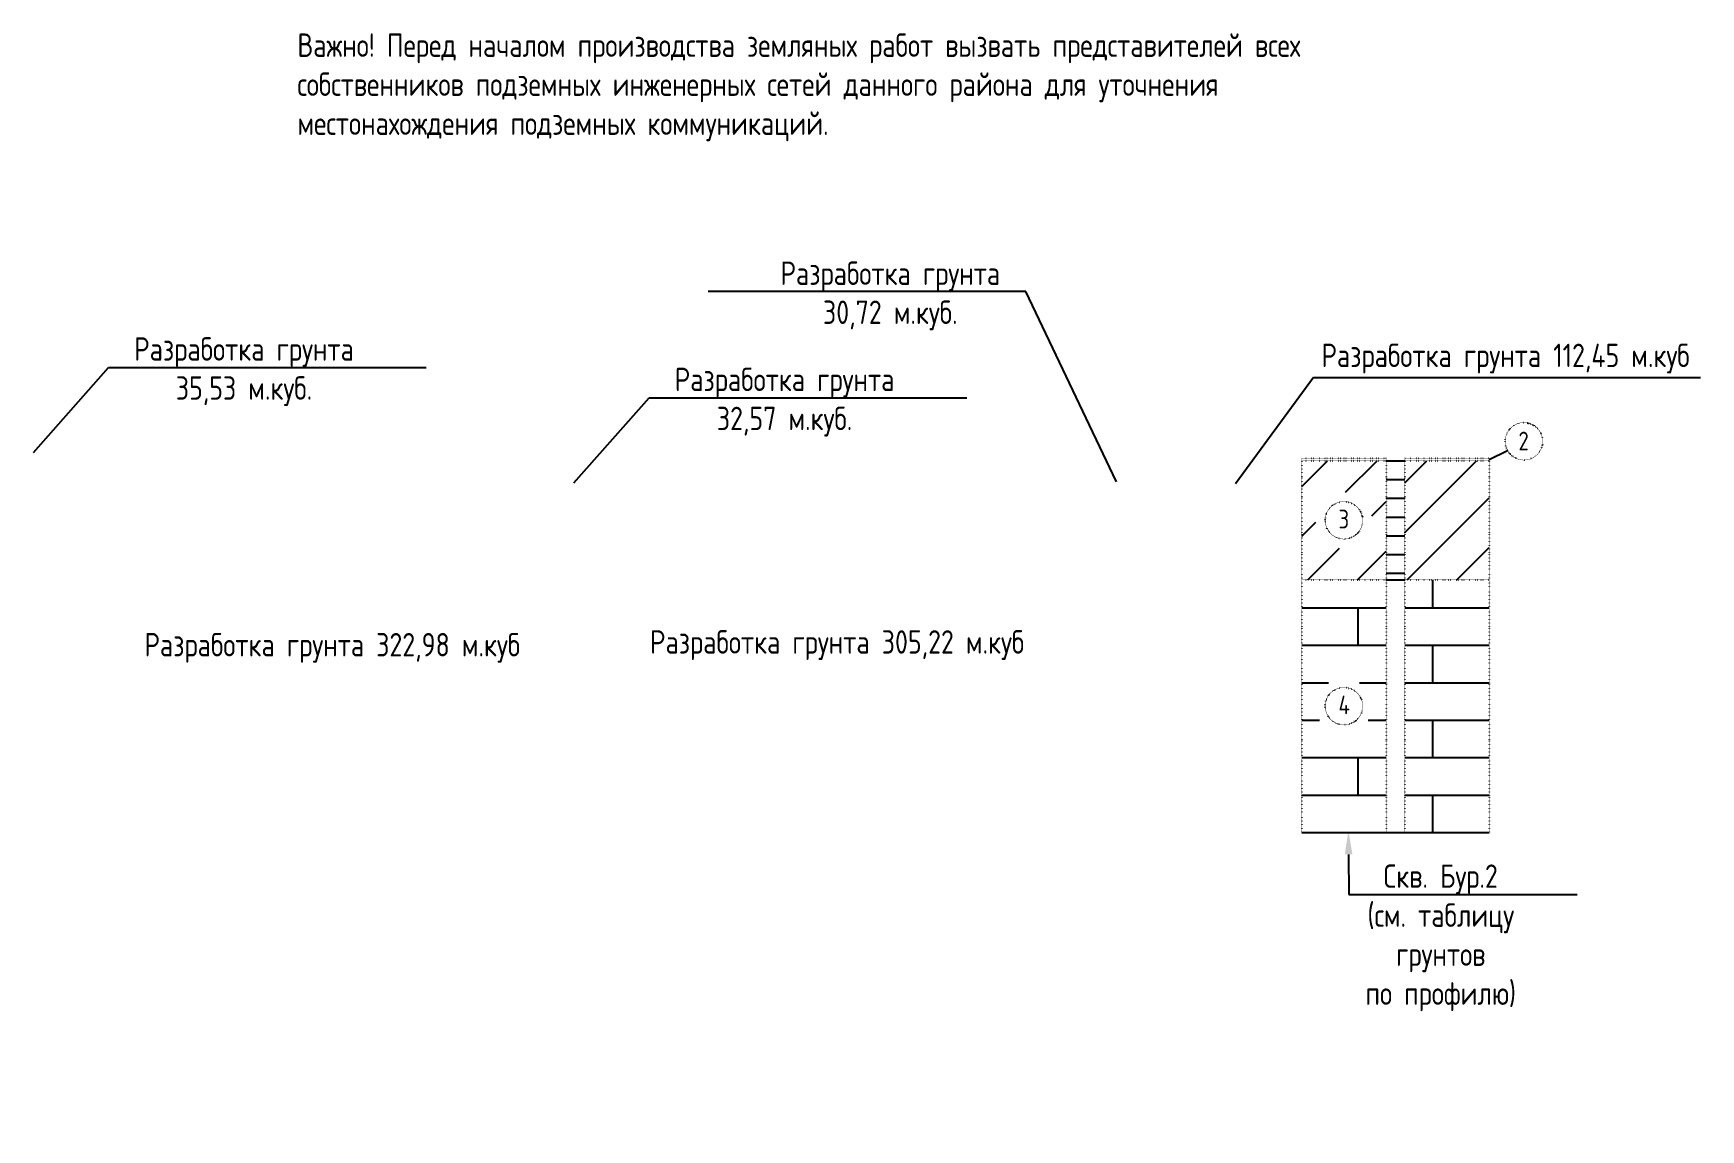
# Model space of a CAD drawing. Header units: millimetres. Extents: x 42571988 to 44740435, y 22138004 to 23263817.
# Drawn here: x 43059342 to 43148340, y 23192236 to 23250787 of the extents above; entities that cross this region are included whole.
import ezdxf
from ezdxf import colors
from ezdxf.entities.mleader import LeaderData, LeaderLine
from ezdxf.math import Vec2, Vec3

# ---------------------------------------------------------------- set-up
doc = ezdxf.new("R2010")
doc.units = ezdxf.units.MM
for name, pattern in [('L1', [1, 0, 1]), ('L2', [1, 0, 1]), ('L3', [1, 0, 1])]:
    doc.linetypes.add(name, pattern=pattern)
doc.layers.add('Выноски', color=7, linetype='Continuous')
doc.layers.add('Разработка грунта', color=8, linetype='Continuous')
doc.layers.add('К1', color=30, linetype='Continuous', lineweight=40)
doc.styles.add('GOST 2.304', font='GOST_0.TTF')

# ---------------------------------------------------------------- blocks, each defined once
blk = doc.blocks.new('_None')

msp = doc.modelspace()

# ---------------------------------------------------------------- hatches: boundary and pattern name
at = {"linetype": 'Continuous'}
h = msp.add_hatch(dxfattribs=at)
h.set_pattern_fill('SUGL_D', color=256, scale=15000, style=0)
h.set_pattern_definition([(45, (43102048.7, 23228104), (-1325.83, 1325.83), [])])
edge = h.paths.add_edge_path(flags=16)
edge.add_arc((43129298.7, 23224779), 1500, 0, 360)
h.paths.add_polyline_path([(43132548.7, 23221604), (43137048.7, 23221604), (43137048.7, 23227954), (43132548.7, 23227954)])
h.paths.add_polyline_path([(43127048.7, 23221604), (43131548.7, 23221604), (43131548.7, 23227954), (43127048.7, 23227954)])
h = msp.add_hatch(dxfattribs=at)
h.set_pattern_fill('IZVEST', color=256, scale=10000, style=0)
h.set_pattern_definition([(0, (43102048.7, 23228104), (0, 2000), []), (90, (43102048.7, 23228104), (-4000, 2000), [2000, -2000])])
edge = h.paths.add_edge_path(flags=16)
edge.add_arc((43129298.7, 23214854), 1500, 0, 360)
h.paths.add_polyline_path([(43132548.7, 23208104), (43137048.7, 23208104), (43137048.7, 23221604), (43132548.7, 23221604)])
h.paths.add_polyline_path([(43127048.7, 23208104), (43131548.7, 23208104), (43131548.7, 23221604), (43127048.7, 23221604)])

# ---------------------------------------------------------------- linework, layer by layer
msp.add_line((43137048.7, 23228029), (43138030.9, 23228515.5))
at = {"color": 0, "linetype": 'L1'}
for p, q in [((43127048.7, 23228104), (43131548.7, 23228104)), ((43127048.7, 23228104), (43127048.7, 23227954)), ((43127048.7, 23227954), (43131548.7, 23227954)), ((43131548.7, 23228104), (43131548.7, 23227954)), ((43132548.7, 23228104), (43137048.7, 23228104)), ((43132548.7, 23228104), (43132548.7, 23227954)), ((43132548.7, 23227954), (43137048.7, 23227954)), ((43137048.7, 23228104), (43137048.7, 23227954))]:
    msp.add_line(p, q, dxfattribs=at)
at = {"color": 0, "linetype": 'L2'}
for p, q in [((43127048.7, 23227954), (43131548.7, 23227954)), ((43127048.7, 23227954), (43127048.7, 23221604)), ((43131548.7, 23227954), (43131548.7, 23221604)), ((43132548.7, 23227954), (43137048.7, 23227954)), ((43132548.7, 23227954), (43132548.7, 23221604)), ((43137048.7, 23227954), (43137048.7, 23221604)), ((43127048.7, 23221604), (43131548.7, 23221604)), ((43132548.7, 23221604), (43137048.7, 23221604))]:
    msp.add_line(p, q, dxfattribs=at)
at = {"color": 0}
for p, q in [((43131548.7, 23227954), (43132548.7, 23227954)), ((43131548.7, 23227954), (43132548.7, 23227954)), ((43131548.7, 23226954), (43132548.7, 23226954)), ((43131548.7, 23225954), (43132548.7, 23225954)), ((43131548.7, 23224954), (43132548.7, 23224954)), ((43131548.7, 23223954), (43132548.7, 23223954)), ((43131548.7, 23222954), (43132548.7, 23222954)), ((43131548.7, 23221954), (43132548.7, 23221954)), ((43131548.7, 23221604), (43132548.7, 23221604)), ((43131548.7, 23208104), (43132548.7, 23208104))]:
    msp.add_line(p, q, dxfattribs=at)
at = {"color": 0, "linetype": 'L3'}
for p, q in [((43127048.7, 23221604), (43131548.7, 23221604)), ((43127048.7, 23221604), (43127048.7, 23208104)), ((43131548.7, 23221604), (43131548.7, 23208104)), ((43132548.7, 23221604), (43137048.7, 23221604)), ((43132548.7, 23221604), (43132548.7, 23208104)), ((43137048.7, 23221604), (43137048.7, 23208104)), ((43127048.7, 23208104), (43131548.7, 23208104)), ((43132548.7, 23208104), (43137048.7, 23208104))]:
    msp.add_line(p, q, dxfattribs=at)
at = {"color": 0, "linetype": 'L2'}
for centre in [(43138906.5, 23228998.5), (43129298.7, 23224779)]:
    msp.add_circle(centre, 1000, dxfattribs=at)
at = {"color": 0, "linetype": 'L3'}
msp.add_circle((43129298.7, 23214854), 1000, dxfattribs=at)
at = {"layer": 'Разработка грунта', "linetype": 'ByBlock', "lineweight": -3, "ltscale": 400}
for q in [(43123514.2, 23226728.6), (43148340.1, 23232407.2)]:
    msp.add_line((43127675, 23232407.2), q, dxfattribs=at)

# ---------------------------------------------------------------- texts
at = {"style": 'GOST 2.304'}
for s, p in [('2', (43138613.8, 23228513)), ('3', (43129011.1, 23224345)), ('4', (43129011.1, 23214420))]:
    msp.add_text(s, height=1000, dxfattribs=at).set_placement(p)
at = {"layer": 'К1', "color": 1, "insert": (43073437.3, 23250778.3), "char_height": 1250, "width": 54388.105, "attachment_point": 1, "style": 'GOST 2.304'}
msp.add_mtext('Важно! Перед началом производства земляных работ вызвать представителей всех собственников подземных инженерных сетей данного района для уточнения местонахождения подземных коммуникаций.', dxfattribs=at)
at = {"layer": 'Разработка грунта', "linetype": 'ByBlock', "lineweight": 40, "ltscale": 400, "style": 'GOST 2.304'}
for s, p in [('Разработка грунта 112,45 м.куб', (43128096.5, 23232961.3)), ('Разработка грунта 322,98 м.куб', (43065270, 23217511.2)), ('Разработка грунта 305,22 м.куб', (43092256, 23217658.1))]:
    msp.add_text(s, height=1250, dxfattribs=at).set_placement(p)

# ---------------------------------------------------------------- leaders
at = {"layer": 'Выноски', "color": 0, "lineweight": -2}
ml = msp.add_multileader_mtext('Standard', dxfattribs=at)
ml.set_content('{\\C0;Скв. Бур.2\\P(см. таблицу\\Pгрунтов \\Pпо профилю)}', color=5, style='GOST 2.304')
ml.set_leader_properties(lineweight=-3)
ml.build(insert=Vec2(0, 0))
ml.multileader.update_dxf_attribs({"text_left_attachment_type": 6, "text_right_attachment_type": 6, "dogleg_length": 1, "arrow_head_size": 1250, "scale": 100})
ctx = ml.context
ctx.base_point, ctx.scale, ctx.char_height, ctx.arrow_head_size, ctx.landing_gap_size, ctx.plane_origin = Vec3(43129662.4, 23204795.4), 100, 1250, 1250, 900, Vec3(42921956.4, 23113176.8)
ctx.left_attachment, ctx.right_attachment, ctx.text_align_type = 6, 6, 1
notes = []
notes.append((ctx, [(0, (1, 1, 0), (43129562.5, 23204795.4), (1, 0), 99.8, [(1, [(43129539.1, 23208187.2)], 0, [])])]))
ctx.mtext.insert, ctx.mtext.alignment, ctx.mtext.flow_direction = Vec3(43134464.6, 23206401.6), 2, 5
at = {"layer": 'Разработка грунта', "linetype": 'ByBlock', "lineweight": 40, "ltscale": 400}
ml = msp.add_multileader_mtext('Standard', dxfattribs=at)
ml.set_content('{\\C8;Разработка грунта\\P30,72 м.куб.}', color=5, style='GOST 2.304')
ml.set_leader_properties(lineweight=-3)
ml.set_arrow_properties(name='NONE')
ml.build(insert=Vec2(0, 0))
ml.multileader.update_dxf_attribs({"text_left_attachment_type": 6, "text_right_attachment_type": 6, "dogleg_length": 1, "arrow_head_size": 1250, "scale": 100})
ctx = ml.context
ctx.base_point, ctx.scale, ctx.char_height, ctx.arrow_head_size, ctx.landing_gap_size, ctx.plane_origin = Vec3(43097955.7, 23236993.1), 100, 1250, 1250, 900, Vec3(42907662.2, 23143296)
ctx.left_attachment, ctx.right_attachment, ctx.text_align_type = 6, 6, 1
notes.append((ctx, [(1, (1, 1, 0), (43112314.5, 23236993.1), (-1, 0), 99.8, [(1, [(43117155.1, 23226838.4)], 0, [])])]))
ctx.mtext.insert, ctx.mtext.alignment, ctx.mtext.flow_direction = Vec3(43105085.1, 23238599.3), 2, 5
ml = msp.add_multileader_mtext('Standard', dxfattribs=at)
ml.set_content('{\\C8;Разработка грунта\\P35,53 м.куб.}', color=5, style='GOST 2.304')
ml.set_leader_properties(lineweight=-3)
ml.set_arrow_properties(name='NONE')
ml.build(insert=Vec2(0, 0))
ml.multileader.update_dxf_attribs({"text_left_attachment_type": 6, "text_right_attachment_type": 6, "dogleg_length": 1, "arrow_head_size": 1250, "scale": 100})
ctx = ml.context
ctx.base_point, ctx.scale, ctx.char_height, ctx.arrow_head_size, ctx.landing_gap_size, ctx.plane_origin = Vec3(43063457, 23232946.9), 100, 1250, 1250, 900, Vec3(42863712, 23143986.5)
ctx.left_attachment, ctx.right_attachment, ctx.text_align_type = 6, 6, 1
notes.append((ctx, [(0, (1, 1, 0), (43063357.2, 23232946.9), (1, 0), 99.8, [(1, [(43059342.5, 23228400.1)], 0, [])])]))
ctx.mtext.insert, ctx.mtext.alignment, ctx.mtext.flow_direction = Vec3(43070586.5, 23234553.2), 2, 5
ml = msp.add_multileader_mtext('Standard', dxfattribs=at)
ml.set_content('{\\C8;Разработка грунта\\P32,57 м.куб.}', color=5, style='GOST 2.304')
ml.set_leader_properties(lineweight=-3)
ml.set_arrow_properties(name='NONE')
ml.build(insert=Vec2(0, 0))
ml.multileader.update_dxf_attribs({"text_left_attachment_type": 6, "text_right_attachment_type": 6, "dogleg_length": 1, "arrow_head_size": 1250, "scale": 100})
ctx = ml.context
ctx.base_point, ctx.scale, ctx.char_height, ctx.arrow_head_size, ctx.landing_gap_size, ctx.plane_origin = Vec3(43092311, 23231322), 100, 1250, 1250, 900, Vec3(42892566, 23142361.6)
ctx.left_attachment, ctx.right_attachment, ctx.text_align_type = 6, 6, 1
notes.append((ctx, [(0, (1, 1, 0), (43092211.2, 23231322), (1, 0), 99.8, [(1, [(43088196.5, 23226775.2)], 0, [])])]))
ctx.mtext.insert, ctx.mtext.alignment, ctx.mtext.flow_direction = Vec3(43099440.5, 23232928.3), 2, 5
for ctx, leaders in notes:
    for number, flags, end, landing, length, lines in leaders:
        leader = LeaderData()
        leader.index, (leader.has_last_leader_line, leader.has_dogleg_vector, leader.attachment_direction) = number, flags
        leader.last_leader_point, leader.dogleg_vector, leader.dogleg_length = Vec3(end), Vec3(landing), length
        for number, points, colour, breaks in lines:
            line = LeaderLine()
            line.index, line.vertices, line.color, line.breaks = number, Vec3.list(points), colors.encode_raw_color(colour), breaks
            leader.lines.append(line)
        ctx.leaders.append(leader)

doc.saveas('drawing.dxf')
